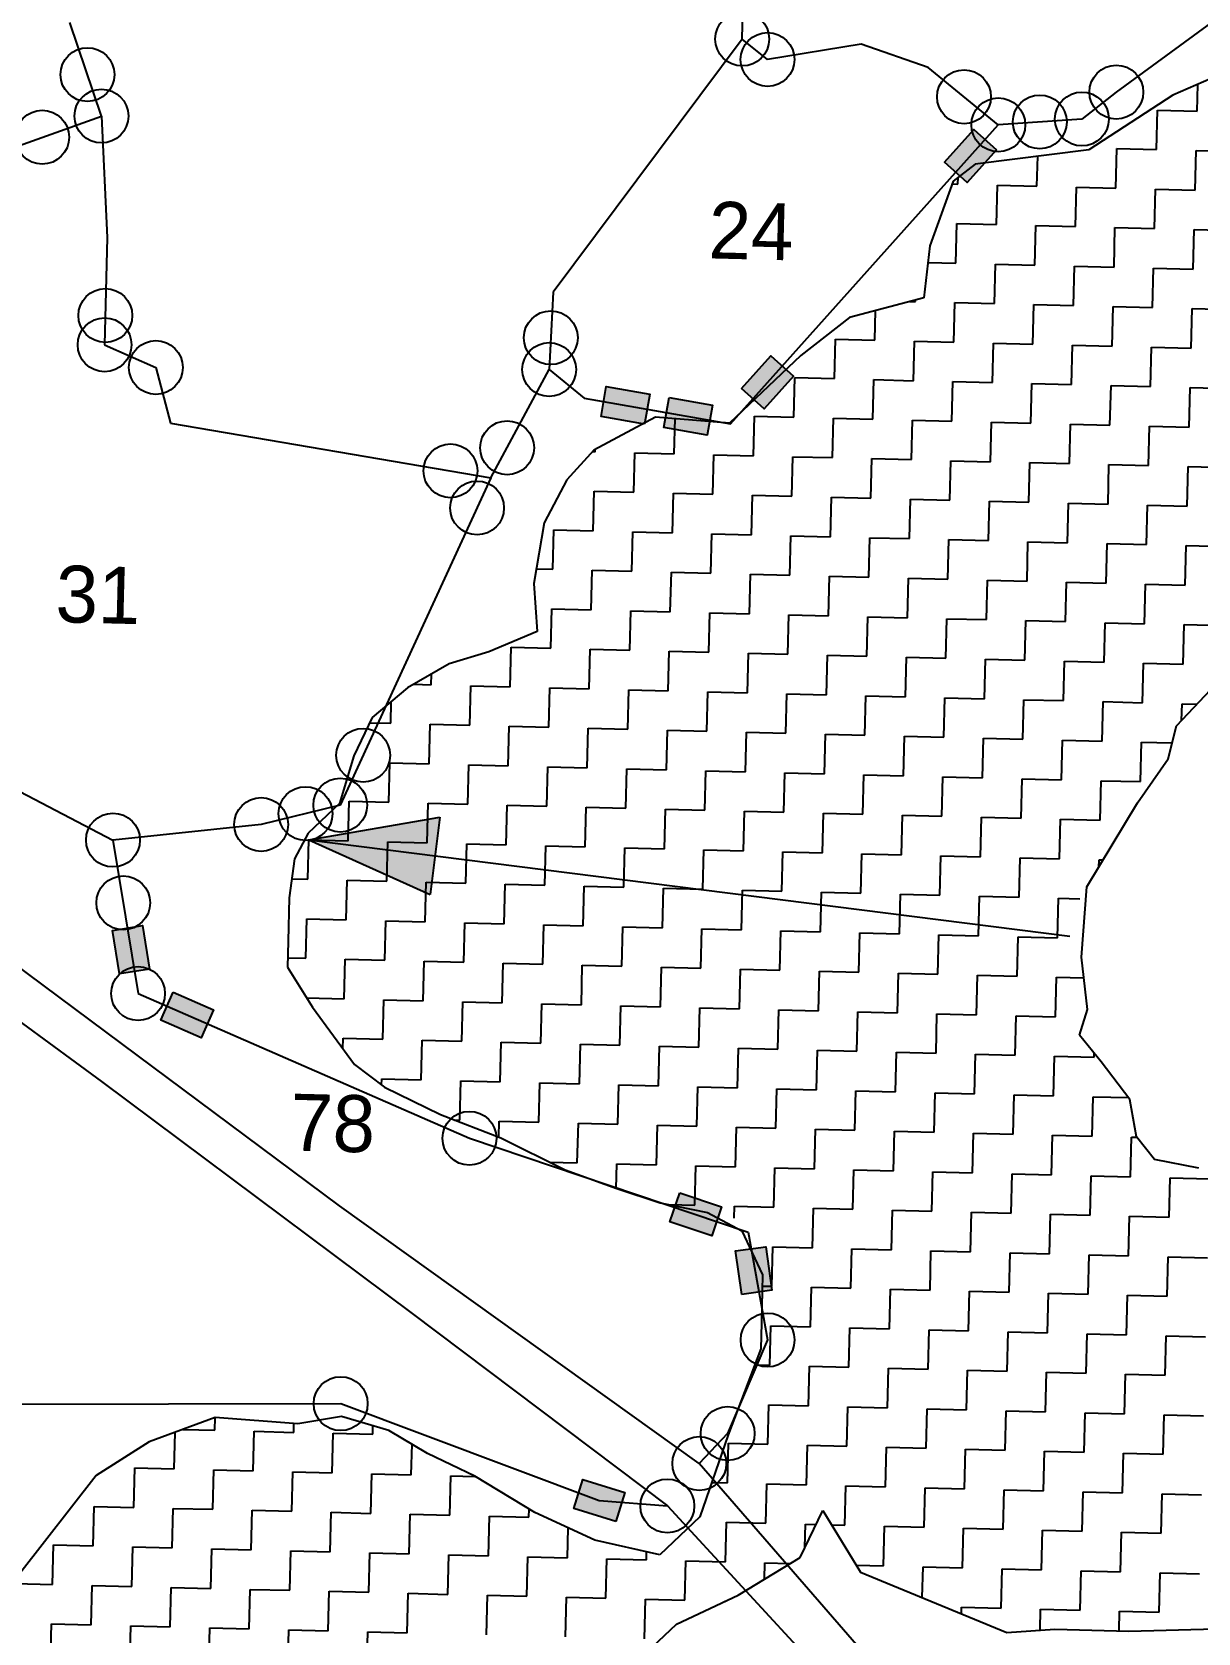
# Model space of a CAD drawing. Header units: metres. Extents: x 281733 to 284660, y 2048347 to 2052315.
# Drawn here: x 283250.4 to 283552.3, y 2049513.5 to 2049928.2 of the extents above; entities that cross this region are included whole.
import ezdxf
from ezdxf.enums import TextEntityAlignment as Align

# ---------------------------------------------------------------- set-up
doc = ezdxf.new("R2010")
doc.units = ezdxf.units.M
doc.header["$MEASUREMENT"] = 0
for name, color, linetype in [('POLY_HATCH', 12, 'Continuous'), ('POLY_PARCEL', 6, 'Continuous'), ('POLY_ROAD', 30, 'Continuous'), ('TEXT_PARCEL', 7, 'Continuous')]:
    doc.layers.add(name, color=color, linetype=linetype)
doc.styles.add('TEXT_MAP', font='', dxfattribs={"height": 2.5})
doc.styles.get('TEXT_MAP').set_extended_font_data('Kruti Dev 050')

msp = doc.modelspace()

# ---------------------------------------------------------------- hatches: boundary and pattern name
for points in [[(283486.65, 2049894.45), (283492.52, 2049889.19), (283500.13, 2049897.68), (283494.25, 2049902.94)], [(283447.6, 2049839.03), (283441.73, 2049844.29), (283434.13, 2049835.8), (283440, 2049830.54)], [(283399.1, 2049836.32), (283397.74, 2049828.55), (283408.97, 2049826.59), (283410.33, 2049834.36)], [(283425.26, 2049823.75), (283426.61, 2049831.52), (283415.39, 2049833.48), (283414.03, 2049825.71)], [(283278.99, 2049696.71), (283271.21, 2049695.44), (283273.04, 2049684.19), (283280.82, 2049685.46)], [(283294.24, 2049667.66), (283297.39, 2049674.89), (283286.95, 2049679.45), (283283.79, 2049672.22)], [(283426.39, 2049616.36), (283428.9, 2049623.84), (283418.1, 2049627.47), (283415.59, 2049620)], [(283440.37, 2049613.55), (283432.57, 2049612.45), (283434.16, 2049601.17), (283441.96, 2049602.27)], [(283393.02, 2049553.27), (283390.66, 2049545.74), (283401.54, 2049542.34), (283403.9, 2049549.86)]]:
    msp.add_hatch(color=256).paths.add_polyline_path(points)
h = msp.add_hatch(color=256)
h.paths.add_polyline_path([(283354.76, 2049714.81), (283356.02, 2049724.81), (283322.04, 2049718.95)])
h.paths.add_polyline_path([(283322.04, 2049718.95), (283353.49, 2049704.8), (283354.76, 2049714.81)])

# ---------------------------------------------------------------- linework, layer by layer
for points in [[(283500.13, 2049897.68), (283492.52, 2049889.19), (283486.65, 2049894.45), (283494.25, 2049902.94)], [(283434.13, 2049835.8), (283441.73, 2049844.29), (283447.6, 2049839.03), (283440, 2049830.54)], [(283408.97, 2049826.59), (283397.74, 2049828.55), (283399.1, 2049836.32), (283410.33, 2049834.36)], [(283415.39, 2049833.48), (283426.61, 2049831.52), (283425.26, 2049823.75), (283414.03, 2049825.71)], [(283273.04, 2049684.19), (283271.21, 2049695.44), (283278.99, 2049696.71), (283280.82, 2049685.46)], [(283286.95, 2049679.45), (283297.39, 2049674.89), (283294.24, 2049667.66), (283283.79, 2049672.22)], [(283418.1, 2049627.47), (283428.9, 2049623.84), (283426.39, 2049616.36), (283415.59, 2049620)], [(283434.16, 2049601.17), (283432.57, 2049612.45), (283440.37, 2049613.55), (283441.96, 2049602.27)], [(283401.54, 2049542.34), (283390.66, 2049545.74), (283393.02, 2049553.27), (283403.9, 2049549.86)]]:
    msp.add_lwpolyline(points, close=True)
for points in [[(283322.04, 2049718.95), (283356.02, 2049724.81)], [(283356.02, 2049724.81), (283353.49, 2049704.8)], [(283322.04, 2049718.95), (283519.11, 2049693.97)], [(283322.04, 2049718.95), (283353.49, 2049704.8)]]:
    msp.add_lwpolyline(points)
for centre in [(283434.3, 2049926.35), (283440.86, 2049921.05), (283264.76, 2049917.13), (283491.72, 2049911.39), (283531.16, 2049912.6), (283268.38, 2049906.4), (283500.6, 2049904.12), (283511.34, 2049904.87), (283522.24, 2049905.63), (283253.05, 2049900.91), (283269.39, 2049854.74), (283384.73, 2049848.98), (283269.2, 2049847.16), (283282.48, 2049841.27), (283384.31, 2049840.74), (283373.42, 2049820.48), (283358.75, 2049814.5), (283365.64, 2049804.89), (283336.15, 2049740.83), (283321.23, 2049725.72), (283330.22, 2049727.93), (283309.72, 2049722.9), (283271.37, 2049718.88), (283274.03, 2049702.6), (283277.86, 2049679.12), (283363.66, 2049641.63), (283440.87, 2049589.39), (283330.33, 2049572.9), (283430.52, 2049565.15), (283423.18, 2049557.38), (283414.91, 2049546.41)]:
    msp.add_circle(centre, 6.97)
at = {"layer": 'POLY_HATCH'}
for p, q in [((283562.85, 2049919.22), (283545.77, 2049911.77)), ((283545.77, 2049911.77), (283524.01, 2049897.68)), ((283524.01, 2049897.68), (283494.62, 2049893.92)), ((283494.62, 2049893.92), (283488.88, 2049889.56)), ((283488.88, 2049889.56), (283482.83, 2049872.82)), ((283482.83, 2049872.82), (283481.36, 2049859.35)), ((283481.36, 2049859.35), (283462.08, 2049854.21)), ((283462.08, 2049854.21), (283449.44, 2049844.39)), ((283449.44, 2049844.39), (283430.97, 2049826.85)), ((283411.86, 2049828.45), (283395.87, 2049819.85)), ((283430.97, 2049826.85), (283411.86, 2049828.45)), ((283395.87, 2049819.85), (283388.92, 2049812.14)), ((283388.92, 2049812.14), (283383.01, 2049801.03)), ((283383.01, 2049801.03), (283380.36, 2049785.34)), ((283380.36, 2049785.34), (283381.17, 2049772.93)), ((283381.17, 2049772.93), (283368.65, 2049767.62)), ((283358.43, 2049764.5), (283347.65, 2049758.31)), ((283368.65, 2049767.62), (283358.43, 2049764.5)), ((283347.65, 2049758.31), (283338.45, 2049750.66)), ((283546.74, 2049748.48), (283555.64, 2049757.87)), ((283338.45, 2049750.66), (283333.69, 2049740.65)), ((283544.6, 2049739.88), (283546.74, 2049748.48)), ((283333.69, 2049740.65), (283330, 2049728.35)), ((283536.62, 2049728.54), (283544.6, 2049739.88)), ((283330, 2049728.35), (283321.92, 2049720.68)), ((283523.56, 2049706.75), (283536.62, 2049728.54)), ((283321.92, 2049720.68), (283318.37, 2049714.01)), ((283318.37, 2049714.01), (283316.99, 2049703.91)), ((283522.13, 2049688.51), (283523.56, 2049706.75)), ((283316.99, 2049703.91), (283316.71, 2049692.66)), ((283316.71, 2049692.66), (283316.54, 2049685.91)), ((283316.54, 2049685.91), (283323.04, 2049675.61)), ((283523.72, 2049675), (283522.13, 2049688.51)), ((283323.04, 2049675.61), (283333.93, 2049660.7)), ((283521.62, 2049668.32), (283523.72, 2049675)), ((283527.23, 2049661.45), (283521.62, 2049668.32)), ((283333.93, 2049660.7), (283341.67, 2049654.88)), ((283534.68, 2049651.64), (283527.23, 2049661.45)), ((283341.67, 2049654.88), (283356.13, 2049647.76)), ((283536.36, 2049641.98), (283534.68, 2049651.64)), ((283356.13, 2049647.76), (283371.75, 2049641.73)), ((283371.75, 2049641.73), (283388.44, 2049633.43)), ((283541.02, 2049636.1), (283536.36, 2049641.98)), ((283552.51, 2049633.88), (283541.02, 2049636.1)), ((283388.44, 2049633.43), (283401.83, 2049628.59)), ((283401.83, 2049628.59), (283413.01, 2049624.93)), ((283413.01, 2049624.93), (283425.33, 2049622.37)), ((283425.33, 2049622.37), (283434.23, 2049617.64)), ((283434.23, 2049617.64), (283439.57, 2049606.25)), ((283439.57, 2049606.25), (283439.26, 2049593.87)), ((283439.26, 2049593.87), (283439.09, 2049587.12)), ((283439.09, 2049587.12), (283430.64, 2049564.82)), ((283297.82, 2049569.29), (283280.77, 2049562.97)), ((283319.19, 2049567.63), (283297.82, 2049569.29)), ((283330.5, 2049569.59), (283319.19, 2049567.63)), ((283342.8, 2049565.91), (283330.5, 2049569.59)), ((283352.79, 2049560.02), (283342.8, 2049565.91)), ((283280.77, 2049562.97), (283267.03, 2049554.31)), ((283430.64, 2049564.82), (283423.35, 2049543.61)), ((283365.03, 2049554.09), (283352.79, 2049560.02)), ((283267.03, 2049554.31), (283247.24, 2049528.91)), ((283380.57, 2049544.69), (283365.03, 2049554.09)), ((283396.16, 2049537.54), (283380.57, 2049544.69)), ((283449.26, 2049533.02), (283455.2, 2049545.26)), ((283455.2, 2049545.26), (283464.94, 2049529.25)), ((283423.35, 2049543.61), (283412.96, 2049533.74)), ((283412.96, 2049533.74), (283396.16, 2049537.54)), ((283433.25, 2049523.29), (283449.26, 2049533.02)), ((283464.94, 2049529.25), (283502.85, 2049513.66)), ((283417.29, 2049515.82), (283433.25, 2049523.29)), ((283408.05, 2049507.04), (283417.29, 2049515.82)), ((283502.85, 2049513.66), (283515.26, 2049514.47)), ((283515.26, 2049514.47), (283534.4, 2049513.99)), ((283534.4, 2049513.99), (283556.94, 2049514.54))]:
    msp.add_line(p, q, dxfattribs=at)
at = {"layer": 'POLY_HATCH', "linetype": 'Continuous'}
for p, q in [((283552.05, 2049907.68), (283552.23, 2049914.58)), ((283541.56, 2049897.71), (283541.82, 2049907.94)), ((283541.82, 2049907.94), (283552.05, 2049907.68)), ((283531.07, 2049887.73), (283531.33, 2049897.97)), ((283531.33, 2049897.97), (283541.56, 2049897.71)), ((283551.54, 2049887.22), (283551.79, 2049897.45)), ((283551.79, 2049897.45), (283562.03, 2049897.19)), ((283510.61, 2049888.25), (283510.8, 2049895.99)), ((283488.61, 2049888.8), (283490.14, 2049888.77)), ((283490.14, 2049888.77), (283490.19, 2049890.55)), ((283500.12, 2049878.28), (283500.38, 2049888.51)), ((283500.38, 2049888.51), (283510.61, 2049888.25)), ((283520.58, 2049877.76), (283520.84, 2049887.99)), ((283520.84, 2049887.99), (283531.07, 2049887.73)), ((283541.05, 2049877.24), (283541.3, 2049887.48)), ((283541.3, 2049887.48), (283551.54, 2049887.22)), ((283489.63, 2049868.3), (283489.89, 2049878.53)), ((283489.89, 2049878.53), (283500.12, 2049878.28)), ((283510.09, 2049867.79), (283510.35, 2049878.02)), ((283510.35, 2049878.02), (283520.58, 2049877.76)), ((283530.56, 2049867.27), (283530.81, 2049877.5)), ((283530.81, 2049877.5), (283541.05, 2049877.24)), ((283551.02, 2049866.75), (283551.28, 2049876.99)), ((283551.28, 2049876.99), (283561.51, 2049876.73)), ((283482.35, 2049868.49), (283489.63, 2049868.3)), ((283499.6, 2049857.81), (283499.86, 2049868.04)), ((283499.86, 2049868.04), (283510.09, 2049867.79)), ((283520.07, 2049857.3), (283520.32, 2049867.53)), ((283520.32, 2049867.53), (283530.56, 2049867.27)), ((283540.53, 2049856.78), (283540.79, 2049867.01)), ((283540.79, 2049867.01), (283551.02, 2049866.75)), ((283468.65, 2049848.35), (283468.84, 2049856.01)), ((283477.67, 2049858.37), (283479.14, 2049858.33)), ((283479.14, 2049858.33), (283479.15, 2049858.76)), ((283489.11, 2049847.84), (283489.37, 2049858.07)), ((283489.37, 2049858.07), (283499.6, 2049857.81)), ((283509.57, 2049847.32), (283509.83, 2049857.55)), ((283509.83, 2049857.55), (283520.07, 2049857.3)), ((283530.04, 2049846.81), (283530.3, 2049857.04)), ((283530.3, 2049857.04), (283540.53, 2049856.78)), ((283550.5, 2049846.29), (283550.76, 2049856.52)), ((283550.76, 2049856.52), (283560.99, 2049856.26)), ((283458.16, 2049838.38), (283458.42, 2049848.61)), ((283458.42, 2049848.61), (283468.65, 2049848.35)), ((283478.62, 2049837.86), (283478.88, 2049848.1)), ((283478.88, 2049848.1), (283489.11, 2049847.84)), ((283499.08, 2049837.35), (283499.34, 2049847.58)), ((283499.34, 2049847.58), (283509.57, 2049847.32)), ((283519.55, 2049836.83), (283519.81, 2049847.06)), ((283519.81, 2049847.06), (283530.04, 2049846.81)), ((283540.01, 2049836.32), (283540.27, 2049846.55)), ((283540.27, 2049846.55), (283550.5, 2049846.29)), ((283447.67, 2049828.41), (283447.93, 2049838.64)), ((283447.93, 2049838.64), (283458.16, 2049838.38)), ((283468.13, 2049827.89), (283468.39, 2049838.12)), ((283468.39, 2049838.12), (283478.62, 2049837.86)), ((283488.59, 2049827.37), (283488.85, 2049837.61)), ((283488.85, 2049837.61), (283499.08, 2049837.35)), ((283509.06, 2049826.86), (283509.32, 2049837.09)), ((283509.32, 2049837.09), (283519.55, 2049836.83)), ((283529.52, 2049826.34), (283529.78, 2049836.57)), ((283529.78, 2049836.57), (283540.01, 2049836.32)), ((283549.99, 2049825.83), (283550.24, 2049836.06)), ((283550.24, 2049836.06), (283560.48, 2049835.8)), ((283416.71, 2049818.95), (283416.94, 2049828.03)), ((283437.18, 2049818.43), (283437.44, 2049828.66)), ((283437.44, 2049828.66), (283447.67, 2049828.41)), ((283457.64, 2049817.92), (283457.9, 2049828.15)), ((283457.9, 2049828.15), (283468.13, 2049827.89)), ((283478.1, 2049817.4), (283478.36, 2049827.63)), ((283478.36, 2049827.63), (283488.59, 2049827.37)), ((283498.57, 2049816.88), (283498.83, 2049827.12)), ((283498.83, 2049827.12), (283509.06, 2049826.86)), ((283519.03, 2049816.37), (283519.29, 2049826.6)), ((283519.29, 2049826.6), (283529.52, 2049826.34)), ((283539.5, 2049815.85), (283539.75, 2049826.08)), ((283539.75, 2049826.08), (283549.99, 2049825.83)), ((283395.54, 2049819.48), (283396.25, 2049819.47)), ((283396.25, 2049819.47), (283396.26, 2049820.06)), ((283406.22, 2049808.98), (283406.48, 2049819.21)), ((283406.48, 2049819.21), (283416.71, 2049818.95)), ((283426.69, 2049808.46), (283426.95, 2049818.69)), ((283426.95, 2049818.69), (283437.18, 2049818.43)), ((283447.15, 2049807.94), (283447.41, 2049818.17)), ((283447.41, 2049818.17), (283457.64, 2049817.92)), ((283467.61, 2049807.43), (283467.87, 2049817.66)), ((283467.87, 2049817.66), (283478.1, 2049817.4)), ((283488.08, 2049806.91), (283488.34, 2049817.14)), ((283488.34, 2049817.14), (283498.57, 2049816.88)), ((283508.54, 2049806.39), (283508.8, 2049816.63)), ((283508.8, 2049816.63), (283519.03, 2049816.37)), ((283529.01, 2049805.88), (283529.26, 2049816.11)), ((283529.26, 2049816.11), (283539.5, 2049815.85)), ((283549.47, 2049805.36), (283549.73, 2049815.59)), ((283549.73, 2049815.59), (283559.96, 2049815.34)), ((283395.73, 2049799), (283395.99, 2049809.23)), ((283395.99, 2049809.23), (283406.22, 2049808.98)), ((283416.2, 2049798.49), (283416.46, 2049808.72)), ((283416.46, 2049808.72), (283426.69, 2049808.46)), ((283436.66, 2049797.97), (283436.92, 2049808.2)), ((283436.92, 2049808.2), (283447.15, 2049807.94)), ((283457.12, 2049797.45), (283457.38, 2049807.68)), ((283457.38, 2049807.68), (283467.61, 2049807.43)), ((283477.59, 2049796.94), (283477.85, 2049807.17)), ((283477.85, 2049807.17), (283488.08, 2049806.91)), ((283498.05, 2049796.42), (283498.31, 2049806.65)), ((283498.31, 2049806.65), (283508.54, 2049806.39)), ((283518.52, 2049795.9), (283518.77, 2049806.14)), ((283518.77, 2049806.14), (283529.01, 2049805.88)), ((283538.98, 2049795.39), (283539.24, 2049805.62)), ((283539.24, 2049805.62), (283549.47, 2049805.36)), ((283385.24, 2049789.03), (283385.5, 2049799.26)), ((283385.5, 2049799.26), (283395.73, 2049799)), ((283405.71, 2049788.51), (283405.97, 2049798.74)), ((283405.97, 2049798.74), (283416.2, 2049798.49)), ((283426.17, 2049788), (283426.43, 2049798.23)), ((283426.43, 2049798.23), (283436.66, 2049797.97)), ((283446.63, 2049787.48), (283446.89, 2049797.71)), ((283446.89, 2049797.71), (283457.12, 2049797.45)), ((283467.1, 2049786.96), (283467.36, 2049797.19)), ((283467.36, 2049797.19), (283477.59, 2049796.94)), ((283487.56, 2049786.45), (283487.82, 2049796.68)), ((283487.82, 2049796.68), (283498.05, 2049796.42)), ((283508.03, 2049785.93), (283508.28, 2049796.16)), ((283508.28, 2049796.16), (283518.52, 2049795.9)), ((283528.49, 2049785.41), (283528.75, 2049795.65)), ((283528.75, 2049795.65), (283538.98, 2049795.39)), ((283548.95, 2049784.9), (283549.21, 2049795.13)), ((283549.21, 2049795.13), (283559.44, 2049794.87)), ((283381, 2049789.13), (283385.24, 2049789.03)), ((283395.22, 2049778.54), (283395.48, 2049788.77)), ((283395.48, 2049788.77), (283405.71, 2049788.51)), ((283415.68, 2049778.02), (283415.94, 2049788.25)), ((283415.94, 2049788.25), (283426.17, 2049788)), ((283436.14, 2049777.51), (283436.4, 2049787.74)), ((283436.4, 2049787.74), (283446.63, 2049787.48)), ((283456.61, 2049776.99), (283456.87, 2049787.22)), ((283456.87, 2049787.22), (283467.1, 2049786.96)), ((283477.07, 2049776.47), (283477.33, 2049786.7)), ((283477.33, 2049786.7), (283487.56, 2049786.45)), ((283497.54, 2049775.96), (283497.79, 2049786.19)), ((283497.79, 2049786.19), (283508.03, 2049785.93)), ((283518, 2049775.44), (283518.26, 2049785.67)), ((283518.26, 2049785.67), (283528.49, 2049785.41)), ((283538.46, 2049774.92), (283538.72, 2049785.16)), ((283538.72, 2049785.16), (283548.95, 2049784.9)), ((283384.73, 2049768.56), (283384.99, 2049778.8)), ((283384.99, 2049778.8), (283395.22, 2049778.54)), ((283405.19, 2049768.05), (283405.45, 2049778.28)), ((283405.45, 2049778.28), (283415.68, 2049778.02)), ((283425.65, 2049767.53), (283425.91, 2049777.76)), ((283425.91, 2049777.76), (283436.14, 2049777.51)), ((283446.12, 2049767.02), (283446.38, 2049777.25)), ((283446.38, 2049777.25), (283456.61, 2049776.99)), ((283466.58, 2049766.5), (283466.84, 2049776.73)), ((283466.84, 2049776.73), (283477.07, 2049776.47)), ((283487.05, 2049765.98), (283487.3, 2049776.21)), ((283487.3, 2049776.21), (283497.54, 2049775.96)), ((283507.51, 2049765.47), (283507.77, 2049775.7)), ((283507.77, 2049775.7), (283518, 2049775.44)), ((283527.97, 2049764.95), (283528.23, 2049775.18)), ((283528.23, 2049775.18), (283538.46, 2049774.92)), ((283548.44, 2049764.43), (283548.7, 2049774.67)), ((283548.7, 2049774.67), (283558.93, 2049774.41)), ((283374.24, 2049758.59), (283374.49, 2049768.82)), ((283374.49, 2049768.82), (283384.73, 2049768.56)), ((283394.7, 2049758.07), (283394.96, 2049768.31)), ((283394.96, 2049768.31), (283405.19, 2049768.05)), ((283415.16, 2049757.56), (283415.42, 2049767.79)), ((283415.42, 2049767.79), (283425.65, 2049767.53)), ((283435.63, 2049757.04), (283435.89, 2049767.27)), ((283435.89, 2049767.27), (283446.12, 2049767.02)), ((283456.09, 2049756.52), (283456.35, 2049766.76)), ((283456.35, 2049766.76), (283466.58, 2049766.5)), ((283476.56, 2049756.01), (283476.81, 2049766.24)), ((283476.81, 2049766.24), (283487.05, 2049765.98)), ((283497.02, 2049755.49), (283497.28, 2049765.72)), ((283497.28, 2049765.72), (283507.51, 2049765.47)), ((283517.48, 2049754.98), (283517.74, 2049765.21)), ((283517.74, 2049765.21), (283527.97, 2049764.95)), ((283537.95, 2049754.46), (283538.21, 2049764.69)), ((283538.21, 2049764.69), (283548.44, 2049764.43)), ((283353.77, 2049759.11), (283353.84, 2049761.86)), ((283349.24, 2049759.22), (283353.77, 2049759.11)), ((283363.75, 2049748.62), (283364, 2049758.85)), ((283364, 2049758.85), (283374.24, 2049758.59)), ((283384.21, 2049748.1), (283384.47, 2049758.33)), ((283384.47, 2049758.33), (283394.7, 2049758.07)), ((283404.67, 2049747.58), (283404.93, 2049757.82)), ((283404.93, 2049757.82), (283415.16, 2049757.56)), ((283425.14, 2049747.07), (283425.4, 2049757.3)), ((283425.4, 2049757.3), (283435.63, 2049757.04)), ((283445.6, 2049746.55), (283445.86, 2049756.78)), ((283445.86, 2049756.78), (283456.09, 2049756.52)), ((283466.07, 2049746.03), (283466.32, 2049756.27)), ((283466.32, 2049756.27), (283476.56, 2049756.01)), ((283486.53, 2049745.52), (283486.79, 2049755.75)), ((283486.79, 2049755.75), (283497.02, 2049755.49)), ((283343.28, 2049749.13), (283343.43, 2049754.79)), ((283506.99, 2049745), (283507.25, 2049755.23)), ((283507.25, 2049755.23), (283517.48, 2049754.98)), ((283527.46, 2049744.49), (283527.72, 2049754.72)), ((283527.72, 2049754.72), (283537.95, 2049754.46)), ((283548.07, 2049749.88), (283548.18, 2049754.2)), ((283548.18, 2049754.2), (283552.07, 2049754.1)), ((283337.79, 2049749.27), (283343.28, 2049749.13)), ((283353.26, 2049738.64), (283353.51, 2049748.87)), ((283353.51, 2049748.87), (283363.75, 2049748.62)), ((283373.72, 2049738.13), (283373.98, 2049748.36)), ((283373.98, 2049748.36), (283384.21, 2049748.1)), ((283394.18, 2049737.61), (283394.44, 2049747.84)), ((283394.44, 2049747.84), (283404.67, 2049747.58)), ((283414.65, 2049737.09), (283414.91, 2049747.33)), ((283414.91, 2049747.33), (283425.14, 2049747.07)), ((283435.11, 2049736.58), (283435.37, 2049746.81)), ((283435.37, 2049746.81), (283445.6, 2049746.55)), ((283455.58, 2049736.06), (283455.83, 2049746.29)), ((283455.83, 2049746.29), (283466.07, 2049746.03)), ((283476.04, 2049735.54), (283476.3, 2049745.78)), ((283476.3, 2049745.78), (283486.53, 2049745.52)), ((283496.5, 2049735.03), (283496.76, 2049745.26)), ((283496.76, 2049745.26), (283506.99, 2049745)), ((283516.97, 2049734.51), (283517.23, 2049744.74)), ((283517.23, 2049744.74), (283527.46, 2049744.49)), ((283537.43, 2049734), (283537.69, 2049744.23)), ((283537.69, 2049744.23), (283545.63, 2049744.03)), ((283342.77, 2049728.67), (283343.02, 2049738.9)), ((283343.02, 2049738.9), (283353.26, 2049738.64)), ((283363.23, 2049728.15), (283363.49, 2049738.38)), ((283363.49, 2049738.38), (283373.72, 2049738.13)), ((283383.69, 2049727.64), (283383.95, 2049737.87)), ((283383.95, 2049737.87), (283394.18, 2049737.61)), ((283404.16, 2049727.12), (283404.42, 2049737.35)), ((283404.42, 2049737.35), (283414.65, 2049737.09)), ((283424.62, 2049726.6), (283424.88, 2049736.84)), ((283424.88, 2049736.84), (283435.11, 2049736.58)), ((283445.09, 2049726.09), (283445.34, 2049736.32)), ((283445.34, 2049736.32), (283455.58, 2049736.06)), ((283465.55, 2049725.57), (283465.81, 2049735.8)), ((283465.81, 2049735.8), (283476.04, 2049735.54)), ((283486.01, 2049725.05), (283486.27, 2049735.29)), ((283486.27, 2049735.29), (283496.5, 2049735.03)), ((283506.48, 2049724.54), (283506.74, 2049734.77)), ((283506.74, 2049734.77), (283516.97, 2049734.51)), ((283526.94, 2049724.02), (283527.2, 2049734.25)), ((283527.2, 2049734.25), (283537.43, 2049734)), ((283332.28, 2049718.69), (283332.53, 2049728.93)), ((283332.53, 2049728.93), (283342.77, 2049728.67)), ((283352.74, 2049718.18), (283353, 2049728.41)), ((283353, 2049728.41), (283363.23, 2049728.15)), ((283373.2, 2049717.66), (283373.46, 2049727.89)), ((283373.46, 2049727.89), (283383.69, 2049727.64)), ((283393.67, 2049717.15), (283393.93, 2049727.38)), ((283393.93, 2049727.38), (283404.16, 2049727.12)), ((283414.13, 2049716.63), (283414.39, 2049726.86)), ((283414.39, 2049726.86), (283424.62, 2049726.6)), ((283434.6, 2049716.11), (283434.85, 2049726.35)), ((283434.85, 2049726.35), (283445.09, 2049726.09)), ((283455.06, 2049715.6), (283455.32, 2049725.83)), ((283455.32, 2049725.83), (283465.55, 2049725.57)), ((283475.52, 2049715.08), (283475.78, 2049725.31)), ((283475.78, 2049725.31), (283486.01, 2049725.05)), ((283495.99, 2049714.56), (283496.25, 2049724.8)), ((283496.25, 2049724.8), (283506.48, 2049724.54)), ((283516.45, 2049714.05), (283516.71, 2049724.28)), ((283516.71, 2049724.28), (283526.94, 2049724.02)), ((283321.79, 2049708.72), (283322.04, 2049718.95)), ((283322.04, 2049718.95), (283332.28, 2049718.69)), ((283342.25, 2049708.2), (283342.51, 2049718.44)), ((283342.51, 2049718.44), (283352.74, 2049718.18)), ((283362.71, 2049707.69), (283362.97, 2049717.92)), ((283362.97, 2049717.92), (283373.2, 2049717.66)), ((283383.18, 2049707.17), (283383.44, 2049717.4)), ((283383.44, 2049717.4), (283393.67, 2049717.15)), ((283403.64, 2049706.66), (283403.9, 2049716.89)), ((283403.9, 2049716.89), (283414.13, 2049716.63)), ((283424.11, 2049706.14), (283424.36, 2049716.37)), ((283424.36, 2049716.37), (283434.6, 2049716.11)), ((283444.57, 2049705.62), (283444.83, 2049715.86)), ((283444.83, 2049715.86), (283455.06, 2049715.6)), ((283465.03, 2049705.11), (283465.29, 2049715.34)), ((283465.29, 2049715.34), (283475.52, 2049715.08)), ((283485.5, 2049704.59), (283485.76, 2049714.82)), ((283485.76, 2049714.82), (283495.99, 2049714.56)), ((283505.96, 2049704.07), (283506.22, 2049714.31)), ((283506.22, 2049714.31), (283516.45, 2049714.05)), ((283526.64, 2049711.88), (283526.68, 2049713.79)), ((283526.68, 2049713.79), (283527.76, 2049713.76)), ((283317.66, 2049708.82), (283321.79, 2049708.72)), ((283331.76, 2049698.23), (283332.02, 2049708.46)), ((283332.02, 2049708.46), (283342.25, 2049708.2)), ((283352.22, 2049697.71), (283352.48, 2049707.95)), ((283352.48, 2049707.95), (283362.71, 2049707.69)), ((283372.69, 2049697.2), (283372.95, 2049707.43)), ((283372.95, 2049707.43), (283383.18, 2049707.17)), ((283393.15, 2049696.68), (283393.41, 2049706.91)), ((283393.41, 2049706.91), (283403.64, 2049706.66)), ((283413.62, 2049696.17), (283413.87, 2049706.4)), ((283413.87, 2049706.4), (283424.11, 2049706.14)), ((283434.08, 2049695.65), (283434.34, 2049705.88)), ((283434.34, 2049705.88), (283444.57, 2049705.62)), ((283454.54, 2049695.13), (283454.8, 2049705.37)), ((283454.8, 2049705.37), (283465.03, 2049705.11)), ((283475.01, 2049694.62), (283475.27, 2049704.85)), ((283475.27, 2049704.85), (283485.5, 2049704.59)), ((283495.47, 2049694.1), (283495.73, 2049704.33)), ((283495.73, 2049704.33), (283505.96, 2049704.07)), ((283515.94, 2049693.58), (283516.19, 2049703.82)), ((283516.19, 2049703.82), (283521.72, 2049703.68)), ((283321.27, 2049688.26), (283321.53, 2049698.49)), ((283321.53, 2049698.49), (283331.76, 2049698.23)), ((283341.73, 2049687.74), (283341.99, 2049697.97)), ((283341.99, 2049697.97), (283352.22, 2049697.71)), ((283362.2, 2049687.22), (283362.46, 2049697.46)), ((283362.46, 2049697.46), (283372.69, 2049697.2)), ((283382.66, 2049686.71), (283382.92, 2049696.94)), ((283382.92, 2049696.94), (283393.15, 2049696.68)), ((283403.13, 2049686.19), (283403.38, 2049696.42)), ((283403.38, 2049696.42), (283413.62, 2049696.17)), ((283423.59, 2049685.68), (283423.85, 2049695.91)), ((283423.85, 2049695.91), (283434.08, 2049695.65)), ((283444.05, 2049685.16), (283444.31, 2049695.39)), ((283444.31, 2049695.39), (283454.54, 2049695.13)), ((283464.52, 2049684.64), (283464.78, 2049694.88)), ((283464.78, 2049694.88), (283475.01, 2049694.62)), ((283484.98, 2049684.13), (283485.24, 2049694.36)), ((283485.24, 2049694.36), (283495.47, 2049694.1)), ((283505.45, 2049683.61), (283505.7, 2049693.84)), ((283505.7, 2049693.84), (283515.94, 2049693.58)), ((283316.6, 2049688.37), (283321.27, 2049688.26)), ((283331.24, 2049677.77), (283331.5, 2049688)), ((283331.5, 2049688), (283341.73, 2049687.74)), ((283351.71, 2049677.25), (283351.97, 2049687.48)), ((283351.97, 2049687.48), (283362.2, 2049687.22)), ((283372.17, 2049676.73), (283372.43, 2049686.97)), ((283372.43, 2049686.97), (283382.66, 2049686.71)), ((283392.64, 2049676.22), (283392.89, 2049686.45)), ((283392.89, 2049686.45), (283403.13, 2049686.19)), ((283413.1, 2049675.7), (283413.36, 2049685.93)), ((283413.36, 2049685.93), (283423.59, 2049685.68)), ((283433.56, 2049675.19), (283433.82, 2049685.42)), ((283433.82, 2049685.42), (283444.05, 2049685.16)), ((283454.03, 2049674.67), (283454.29, 2049684.9)), ((283454.29, 2049684.9), (283464.52, 2049684.64)), ((283474.49, 2049674.15), (283474.75, 2049684.39)), ((283474.75, 2049684.39), (283484.98, 2049684.13)), ((283494.96, 2049673.64), (283495.21, 2049683.87)), ((283495.21, 2049683.87), (283505.45, 2049683.61)), ((283515.42, 2049673.12), (283515.68, 2049683.35)), ((283515.68, 2049683.35), (283522.76, 2049683.17)), ((283321.52, 2049678.01), (283331.24, 2049677.77)), ((283341.22, 2049667.28), (283341.48, 2049677.51)), ((283341.48, 2049677.51), (283351.71, 2049677.25)), ((283361.68, 2049666.76), (283361.94, 2049676.99)), ((283361.94, 2049676.99), (283372.17, 2049676.73)), ((283382.15, 2049666.24), (283382.4, 2049676.48)), ((283382.4, 2049676.48), (283392.64, 2049676.22)), ((283402.61, 2049665.73), (283402.87, 2049675.96)), ((283402.87, 2049675.96), (283413.1, 2049675.7)), ((283423.07, 2049665.21), (283423.33, 2049675.44)), ((283423.33, 2049675.44), (283433.56, 2049675.19)), ((283443.54, 2049664.7), (283443.8, 2049674.93)), ((283443.8, 2049674.93), (283454.03, 2049674.67)), ((283464, 2049664.18), (283464.26, 2049674.41)), ((283464.26, 2049674.41), (283474.49, 2049674.15)), ((283484.47, 2049663.66), (283484.72, 2049673.9)), ((283484.72, 2049673.9), (283494.96, 2049673.64)), ((283504.93, 2049663.15), (283505.19, 2049673.38)), ((283505.19, 2049673.38), (283515.42, 2049673.12)), ((283330.92, 2049664.82), (283330.99, 2049667.53)), ((283330.99, 2049667.53), (283341.22, 2049667.28)), ((283351.19, 2049656.79), (283351.45, 2049667.02)), ((283351.45, 2049667.02), (283361.68, 2049666.76)), ((283371.66, 2049656.27), (283371.91, 2049666.5)), ((283371.91, 2049666.5), (283382.15, 2049666.24)), ((283392.12, 2049655.75), (283392.38, 2049665.99)), ((283392.38, 2049665.99), (283402.61, 2049665.73)), ((283412.58, 2049655.24), (283412.84, 2049665.47)), ((283412.84, 2049665.47), (283423.07, 2049665.21)), ((283433.05, 2049654.72), (283433.31, 2049664.95)), ((283433.31, 2049664.95), (283443.54, 2049664.7)), ((283453.51, 2049654.21), (283453.77, 2049664.44)), ((283453.77, 2049664.44), (283464, 2049664.18)), ((283473.98, 2049653.69), (283474.23, 2049663.92)), ((283474.23, 2049663.92), (283484.47, 2049663.66)), ((283494.44, 2049653.17), (283494.7, 2049663.41)), ((283494.7, 2049663.41), (283504.93, 2049663.15)), ((283514.9, 2049652.66), (283515.16, 2049662.89)), ((283515.16, 2049662.89), (283525.39, 2049662.63)), ((283525.39, 2049662.63), (283525.42, 2049663.67)), ((283340.92, 2049655.44), (283340.96, 2049657.04)), ((283340.96, 2049657.04), (283351.19, 2049656.79)), ((283361.17, 2049646.3), (283361.42, 2049656.53)), ((283361.42, 2049656.53), (283371.66, 2049656.27)), ((283381.63, 2049645.78), (283381.89, 2049656.01)), ((283381.89, 2049656.01), (283392.12, 2049655.75)), ((283402.09, 2049645.26), (283402.35, 2049655.5)), ((283402.35, 2049655.5), (283412.58, 2049655.24)), ((283422.56, 2049644.75), (283422.82, 2049654.98)), ((283422.82, 2049654.98), (283433.05, 2049654.72)), ((283443.02, 2049644.23), (283443.28, 2049654.46)), ((283443.28, 2049654.46), (283453.51, 2049654.21)), ((283463.49, 2049643.72), (283463.74, 2049653.95)), ((283463.74, 2049653.95), (283473.98, 2049653.69)), ((283483.95, 2049643.2), (283484.21, 2049653.43)), ((283484.21, 2049653.43), (283494.44, 2049653.17)), ((283504.41, 2049642.68), (283504.67, 2049652.92)), ((283504.67, 2049652.92), (283514.9, 2049652.66)), ((283524.88, 2049642.17), (283525.13, 2049652.4)), ((283525.13, 2049652.4), (283534.28, 2049652.17)), ((283359.83, 2049646.33), (283361.17, 2049646.3)), ((283371.29, 2049641.91), (283371.4, 2049646.04)), ((283371.4, 2049646.04), (283381.63, 2049645.78)), ((283391.6, 2049635.29), (283391.86, 2049645.52)), ((283391.86, 2049645.52), (283402.09, 2049645.26)), ((283412.07, 2049634.77), (283412.33, 2049645.01)), ((283412.33, 2049645.01), (283422.56, 2049644.75)), ((283432.53, 2049634.26), (283432.79, 2049644.49)), ((283432.79, 2049644.49), (283443.02, 2049644.23)), ((283453, 2049633.74), (283453.25, 2049643.97)), ((283453.25, 2049643.97), (283463.49, 2049643.72)), ((283473.46, 2049633.23), (283473.72, 2049643.46)), ((283473.72, 2049643.46), (283483.95, 2049643.2)), ((283493.92, 2049632.71), (283494.18, 2049642.94)), ((283494.18, 2049642.94), (283504.41, 2049642.68)), ((283514.39, 2049632.19), (283514.64, 2049642.43)), ((283514.64, 2049642.43), (283524.88, 2049642.17)), ((283534.85, 2049631.68), (283535.11, 2049641.91)), ((283535.11, 2049641.91), (283536.38, 2049641.88)), ((283384.34, 2049635.47), (283391.6, 2049635.29)), ((283401.67, 2049628.65), (283401.84, 2049635.03)), ((283401.84, 2049635.03), (283412.07, 2049634.77)), ((283422.04, 2049624.28), (283422.3, 2049634.52)), ((283422.3, 2049634.52), (283432.53, 2049634.26)), ((283442.51, 2049623.77), (283442.76, 2049634)), ((283442.76, 2049634), (283453, 2049633.74)), ((283462.97, 2049623.25), (283463.23, 2049633.48)), ((283463.23, 2049633.48), (283473.46, 2049633.23)), ((283483.43, 2049622.74), (283483.69, 2049632.97)), ((283483.69, 2049632.97), (283493.92, 2049632.71)), ((283503.9, 2049622.22), (283504.15, 2049632.45)), ((283504.15, 2049632.45), (283514.39, 2049632.19)), ((283524.36, 2049621.7), (283524.62, 2049631.94)), ((283524.62, 2049631.94), (283534.85, 2049631.68)), ((283544.82, 2049621.19), (283545.08, 2049631.42)), ((283545.08, 2049631.42), (283555.31, 2049631.16)), ((283415.31, 2049624.45), (283422.04, 2049624.28)), ((283432.2, 2049620.94), (283432.27, 2049624.03)), ((283432.27, 2049624.03), (283442.51, 2049623.77)), ((283452.48, 2049613.28), (283452.74, 2049623.51)), ((283452.74, 2049623.51), (283462.97, 2049623.25)), ((283472.94, 2049612.76), (283473.2, 2049622.99)), ((283473.2, 2049622.99), (283483.43, 2049622.74)), ((283493.41, 2049612.25), (283493.66, 2049622.48)), ((283493.66, 2049622.48), (283503.9, 2049622.22)), ((283513.87, 2049611.73), (283514.13, 2049621.96)), ((283514.13, 2049621.96), (283524.36, 2049621.7)), ((283534.33, 2049611.21), (283534.59, 2049621.44)), ((283534.59, 2049621.44), (283544.82, 2049621.19)), ((283441.99, 2049603.3), (283442.25, 2049613.54)), ((283442.25, 2049613.54), (283452.48, 2049613.28)), ((283462.45, 2049602.79), (283462.71, 2049613.02)), ((283462.71, 2049613.02), (283472.94, 2049612.76)), ((283482.92, 2049602.27), (283483.17, 2049612.5)), ((283483.17, 2049612.5), (283493.41, 2049612.25)), ((283503.38, 2049601.76), (283503.64, 2049611.99)), ((283503.64, 2049611.99), (283513.87, 2049611.73)), ((283523.84, 2049601.24), (283524.1, 2049611.47)), ((283524.1, 2049611.47), (283534.33, 2049611.21)), ((283544.31, 2049600.72), (283544.57, 2049610.95)), ((283544.57, 2049610.95), (283554.8, 2049610.7)), ((283439.5, 2049603.37), (283441.99, 2049603.3)), ((283451.96, 2049592.81), (283452.22, 2049603.05)), ((283452.22, 2049603.05), (283462.45, 2049602.79)), ((283472.43, 2049592.3), (283472.68, 2049602.53)), ((283472.68, 2049602.53), (283482.92, 2049602.27)), ((283492.89, 2049591.78), (283493.15, 2049602.01)), ((283493.15, 2049602.01), (283503.38, 2049601.76)), ((283513.35, 2049591.27), (283513.61, 2049601.5)), ((283513.61, 2049601.5), (283523.84, 2049601.24)), ((283533.82, 2049590.75), (283534.08, 2049600.98)), ((283534.08, 2049600.98), (283544.31, 2049600.72)), ((283441.47, 2049582.84), (283441.73, 2049593.07)), ((283441.73, 2049593.07), (283451.96, 2049592.81)), ((283461.94, 2049582.32), (283462.19, 2049592.56)), ((283462.19, 2049592.56), (283472.43, 2049592.3)), ((283482.4, 2049581.81), (283482.66, 2049592.04)), ((283482.66, 2049592.04), (283492.89, 2049591.78)), ((283502.86, 2049581.29), (283503.12, 2049591.52)), ((283503.12, 2049591.52), (283513.35, 2049591.27)), ((283523.33, 2049580.78), (283523.59, 2049591.01)), ((283523.59, 2049591.01), (283533.82, 2049590.75)), ((283543.79, 2049580.26), (283544.05, 2049590.49)), ((283544.05, 2049590.49), (283554.28, 2049590.23)), ((283437.51, 2049582.94), (283441.47, 2049582.84)), ((283451.45, 2049572.35), (283451.7, 2049582.58)), ((283451.7, 2049582.58), (283461.94, 2049582.32)), ((283471.91, 2049571.83), (283472.17, 2049582.07)), ((283472.17, 2049582.07), (283482.4, 2049581.81)), ((283492.37, 2049571.32), (283492.63, 2049581.55)), ((283492.63, 2049581.55), (283502.86, 2049581.29)), ((283512.84, 2049570.8), (283513.1, 2049581.03)), ((283513.1, 2049581.03), (283523.33, 2049580.78)), ((283533.3, 2049570.29), (283533.56, 2049580.52)), ((283533.56, 2049580.52), (283543.79, 2049580.26)), ((283297.71, 2049565.99), (283297.79, 2049569.28)), ((283440.96, 2049562.38), (283441.21, 2049572.61)), ((283441.21, 2049572.61), (283451.45, 2049572.35)), ((283461.42, 2049561.86), (283461.68, 2049572.09)), ((283461.68, 2049572.09), (283471.91, 2049571.83)), ((283481.88, 2049561.34), (283482.14, 2049571.58)), ((283482.14, 2049571.58), (283492.37, 2049571.32)), ((283502.35, 2049560.83), (283502.61, 2049571.06)), ((283502.61, 2049571.06), (283512.84, 2049570.8)), ((283522.81, 2049560.31), (283523.07, 2049570.54)), ((283523.07, 2049570.54), (283533.3, 2049570.29)), ((283543.28, 2049559.8), (283543.53, 2049570.03)), ((283543.53, 2049570.03), (283553.77, 2049569.77)), ((283287.22, 2049556.02), (283287.46, 2049565.45)), ((283289.48, 2049566.2), (283297.71, 2049565.99)), ((283307.68, 2049555.5), (283307.94, 2049565.73)), ((283307.94, 2049565.73), (283318.17, 2049565.47)), ((283318.17, 2049565.47), (283318.23, 2049567.7)), ((283328.15, 2049554.98), (283328.41, 2049565.22)), ((283328.41, 2049565.22), (283338.64, 2049564.96)), ((283338.64, 2049564.96), (283338.69, 2049567.14)), ((283348.61, 2049554.47), (283348.81, 2049562.37)), ((283430.47, 2049552.4), (283430.72, 2049562.63)), ((283430.72, 2049562.63), (283440.96, 2049562.38)), ((283450.93, 2049551.89), (283451.19, 2049562.12)), ((283451.19, 2049562.12), (283461.42, 2049561.86)), ((283471.39, 2049551.37), (283471.65, 2049561.6)), ((283471.65, 2049561.6), (283481.88, 2049561.34)), ((283491.86, 2049550.85), (283492.12, 2049561.09)), ((283492.12, 2049561.09), (283502.35, 2049560.83)), ((283512.32, 2049550.34), (283512.58, 2049560.57)), ((283512.58, 2049560.57), (283522.81, 2049560.31)), ((283532.79, 2049549.82), (283533.04, 2049560.05)), ((283533.04, 2049560.05), (283543.28, 2049559.8)), ((283276.73, 2049546.04), (283276.99, 2049556.27)), ((283276.99, 2049556.27), (283287.22, 2049556.02)), ((283297.19, 2049545.53), (283297.45, 2049555.76)), ((283297.45, 2049555.76), (283307.68, 2049555.5)), ((283317.66, 2049545.01), (283317.92, 2049555.24)), ((283317.92, 2049555.24), (283328.15, 2049554.98)), ((283338.12, 2049544.49), (283338.38, 2049554.73)), ((283338.38, 2049554.73), (283348.61, 2049554.47)), ((283358.58, 2049543.98), (283358.84, 2049554.21)), ((283358.84, 2049554.21), (283365.09, 2049554.05)), ((283426.41, 2049552.5), (283430.47, 2049552.4)), ((283440.44, 2049541.91), (283440.7, 2049552.14)), ((283440.7, 2049552.14), (283450.93, 2049551.89)), ((283460.9, 2049541.4), (283461.16, 2049551.63)), ((283461.16, 2049551.63), (283471.39, 2049551.37)), ((283481.37, 2049540.88), (283481.63, 2049551.11)), ((283481.63, 2049551.11), (283491.86, 2049550.85)), ((283501.83, 2049540.36), (283502.09, 2049550.6)), ((283502.09, 2049550.6), (283512.32, 2049550.34)), ((283522.3, 2049539.85), (283522.55, 2049550.08)), ((283522.55, 2049550.08), (283532.79, 2049549.82)), ((283542.76, 2049539.33), (283543.02, 2049549.56)), ((283543.02, 2049549.56), (283553.25, 2049549.31)), ((283266.24, 2049536.07), (283266.5, 2049546.3)), ((283266.5, 2049546.3), (283276.73, 2049546.04)), ((283286.7, 2049535.55), (283286.96, 2049545.78)), ((283286.96, 2049545.78), (283297.19, 2049545.53)), ((283307.17, 2049535.04), (283307.43, 2049545.27)), ((283307.43, 2049545.27), (283317.66, 2049545.01)), ((283327.63, 2049534.52), (283327.89, 2049544.75)), ((283327.89, 2049544.75), (283338.12, 2049544.49)), ((283348.09, 2049534), (283348.35, 2049544.24)), ((283348.35, 2049544.24), (283358.58, 2049543.98)), ((283379.05, 2049543.46), (283379.1, 2049545.57)), ((283368.56, 2049533.49), (283368.82, 2049543.72)), ((283368.82, 2049543.72), (283379.05, 2049543.46)), ((283389.02, 2049532.97), (283389.22, 2049540.72)), ((283429.95, 2049531.94), (283430.21, 2049542.17)), ((283430.21, 2049542.17), (283440.44, 2049541.91)), ((283450.52, 2049535.61), (283450.67, 2049541.65)), ((283450.67, 2049541.65), (283453.42, 2049541.59)), ((283457.5, 2049541.48), (283460.9, 2049541.4)), ((283470.88, 2049530.91), (283471.14, 2049541.14)), ((283471.14, 2049541.14), (283481.37, 2049540.88)), ((283491.34, 2049530.39), (283491.6, 2049540.62)), ((283491.6, 2049540.62), (283501.83, 2049540.36)), ((283511.81, 2049529.87), (283512.06, 2049540.11)), ((283512.06, 2049540.11), (283522.3, 2049539.85)), ((283255.75, 2049526.09), (283256.01, 2049536.33)), ((283256.01, 2049536.33), (283266.24, 2049536.07)), ((283532.27, 2049529.36), (283532.53, 2049539.59)), ((283532.53, 2049539.59), (283542.76, 2049539.33)), ((283276.21, 2049525.58), (283276.47, 2049535.81)), ((283276.47, 2049535.81), (283286.7, 2049535.55)), ((283296.68, 2049525.06), (283296.94, 2049535.29)), ((283296.94, 2049535.29), (283307.17, 2049535.04)), ((283317.14, 2049524.55), (283317.4, 2049534.78)), ((283317.4, 2049534.78), (283327.63, 2049534.52)), ((283337.6, 2049524.03), (283337.86, 2049534.26)), ((283337.86, 2049534.26), (283348.09, 2049534)), ((283358.07, 2049523.51), (283358.33, 2049533.75)), ((283358.33, 2049533.75), (283368.56, 2049533.49)), ((283378.53, 2049523), (283378.79, 2049533.23)), ((283378.79, 2049533.23), (283389.02, 2049532.97)), ((283399, 2049522.48), (283399.25, 2049532.71)), ((283399.25, 2049532.71), (283409.49, 2049532.45)), ((283409.49, 2049532.45), (283409.54, 2049534.51)), ((283419.46, 2049521.96), (283419.72, 2049532.2)), ((283419.72, 2049532.2), (283429.95, 2049531.94)), ((283440.08, 2049527.44), (283440.18, 2049531.68)), ((283440.18, 2049531.68), (283446.78, 2049531.51)), ((283463.82, 2049531.08), (283470.88, 2049530.91)), ((283480.91, 2049522.68), (283481.11, 2049530.65)), ((283481.11, 2049530.65), (283491.34, 2049530.39)), ((283501.32, 2049519.9), (283501.57, 2049530.13)), ((283501.57, 2049530.13), (283511.81, 2049529.87)), ((283521.78, 2049519.38), (283522.04, 2049529.62)), ((283522.04, 2049529.62), (283532.27, 2049529.36)), ((283542.24, 2049518.87), (283542.5, 2049529.1)), ((283542.5, 2049529.1), (283552.73, 2049528.84)), ((283246.06, 2049526.34), (283255.75, 2049526.09)), ((283265.72, 2049515.6), (283265.98, 2049525.84)), ((283265.98, 2049525.84), (283276.21, 2049525.58)), ((283286.19, 2049515.09), (283286.45, 2049525.32)), ((283286.45, 2049525.32), (283296.68, 2049525.06)), ((283306.65, 2049514.57), (283306.91, 2049524.8)), ((283306.91, 2049524.8), (283317.14, 2049524.55)), ((283327.11, 2049514.06), (283327.37, 2049524.29)), ((283327.37, 2049524.29), (283337.6, 2049524.03)), ((283347.58, 2049513.54), (283347.84, 2049523.77)), ((283347.84, 2049523.77), (283358.07, 2049523.51)), ((283368.04, 2049513.02), (283368.3, 2049523.26)), ((283368.3, 2049523.26), (283378.53, 2049523)), ((283388.51, 2049512.51), (283388.76, 2049522.74)), ((283388.76, 2049522.74), (283399, 2049522.48)), ((283408.97, 2049511.99), (283409.23, 2049522.22)), ((283409.23, 2049522.22), (283419.46, 2049521.96)), ((283429.69, 2049521.71), (283429.85, 2049521.7)), ((283429.69, 2049521.63), (283429.69, 2049521.71)), ((283491.04, 2049518.51), (283491.08, 2049520.16)), ((283491.08, 2049520.16), (283501.32, 2049519.9)), ((283511.41, 2049514.22), (283511.55, 2049519.64)), ((283511.55, 2049519.64), (283521.78, 2049519.38)), ((283255.23, 2049505.63), (283255.49, 2049515.86)), ((283255.49, 2049515.86), (283265.72, 2049515.6)), ((283275.7, 2049505.11), (283275.95, 2049515.35)), ((283275.95, 2049515.35), (283286.19, 2049515.09)), ((283531.88, 2049514.05), (283532.01, 2049519.13)), ((283532.01, 2049519.13), (283542.24, 2049518.87)), ((283296.16, 2049504.6), (283296.42, 2049514.83)), ((283296.42, 2049514.83), (283306.65, 2049514.57)), ((283316.62, 2049504.08), (283316.88, 2049514.31)), ((283316.88, 2049514.31), (283327.11, 2049514.06)), ((283337.09, 2049503.57), (283337.35, 2049513.8)), ((283337.35, 2049513.8), (283347.58, 2049513.54))]:
    msp.add_line(p, q, dxfattribs=at)
at = {"layer": 'POLY_PARCEL'}
for p, q in [((283575.18, 2049944.9), (283531.16, 2049912.6)), ((283434.3, 2049926.35), (283434.61, 2049938.68)), ((283268.38, 2049906.4), (283260.2, 2049930.66)), ((283434.3, 2049926.35), (283385.33, 2049860.76)), ((283440.86, 2049921.05), (283434.3, 2049926.35)), ((283465.13, 2049925.06), (283440.86, 2049921.05)), ((283482.46, 2049918.97), (283465.13, 2049925.06)), ((283500.6, 2049904.12), (283482.46, 2049918.97)), ((283531.16, 2049912.6), (283522.24, 2049905.63)), ((283224.94, 2049890.84), (283268.38, 2049906.4)), ((283268.38, 2049906.4), (283269.9, 2049874.9)), ((283522.24, 2049905.63), (283500.6, 2049904.12)), ((283431.28, 2049826.7), (283500.6, 2049904.12)), ((283269.9, 2049874.9), (283269.2, 2049847.16)), ((283385.33, 2049860.76), (283384.31, 2049840.74)), ((283269.2, 2049847.16), (283282.48, 2049841.27)), ((283282.48, 2049841.27), (283286.28, 2049826.83)), ((283369.24, 2049812.71), (283384.31, 2049840.74)), ((283384.31, 2049840.74), (283393.38, 2049833.32)), ((283393.38, 2049833.32), (283431.28, 2049826.7)), ((283286.28, 2049826.83), (283369.24, 2049812.71)), ((283369.24, 2049812.71), (283330.22, 2049727.93)), ((283245.48, 2049732.38), (283271.37, 2049718.88)), ((283330.22, 2049727.93), (283309.72, 2049722.9)), ((283309.72, 2049722.9), (283271.37, 2049718.88)), ((283271.37, 2049718.88), (283277.86, 2049679.12)), ((283277.86, 2049679.12), (283363.66, 2049641.63)), ((283363.66, 2049641.63), (283435.86, 2049617.34)), ((283435.86, 2049617.34), (283440.87, 2049589.39)), ((283440.87, 2049589.39), (283430.52, 2049565.15)), ((283191.65, 2049572.66), (283330.33, 2049572.9)), ((283330.33, 2049572.9), (283397.28, 2049547.8)), ((283430.52, 2049565.15), (283423.18, 2049557.38)), ((283397.28, 2049547.8), (283414.91, 2049546.41))]:
    msp.add_line(p, q, dxfattribs=at)
at = {"layer": 'POLY_ROAD'}
for p, q in [((283330.06, 2049624.13), (283202.3, 2049719.2)), ((283192.02, 2049712.54), (283268.36, 2049656.32)), ((283268.36, 2049656.32), (283348.86, 2049596.27)), ((283423.18, 2049557.38), (283330.06, 2049624.13)), ((283348.86, 2049596.27), (283414.91, 2049546.41)), ((283465.62, 2049508.44), (283423.18, 2049557.38)), ((283414.91, 2049546.41), (283453.43, 2049504.68))]:
    msp.add_line(p, q, dxfattribs=at)

# ---------------------------------------------------------------- texts
at = {"layer": 'TEXT_PARCEL', "style": 'TEXT_MAP'}
for s, p in [('24', (283436.6, 2049876.75)), ('31', (283267.53, 2049782.43)), ('78', (283328.29, 2049645.57))]:
    msp.add_text(s, height=14.739, rotation=358.555, dxfattribs=at).set_placement(p, align=Align.MIDDLE)

doc.saveas('drawing.dxf')
